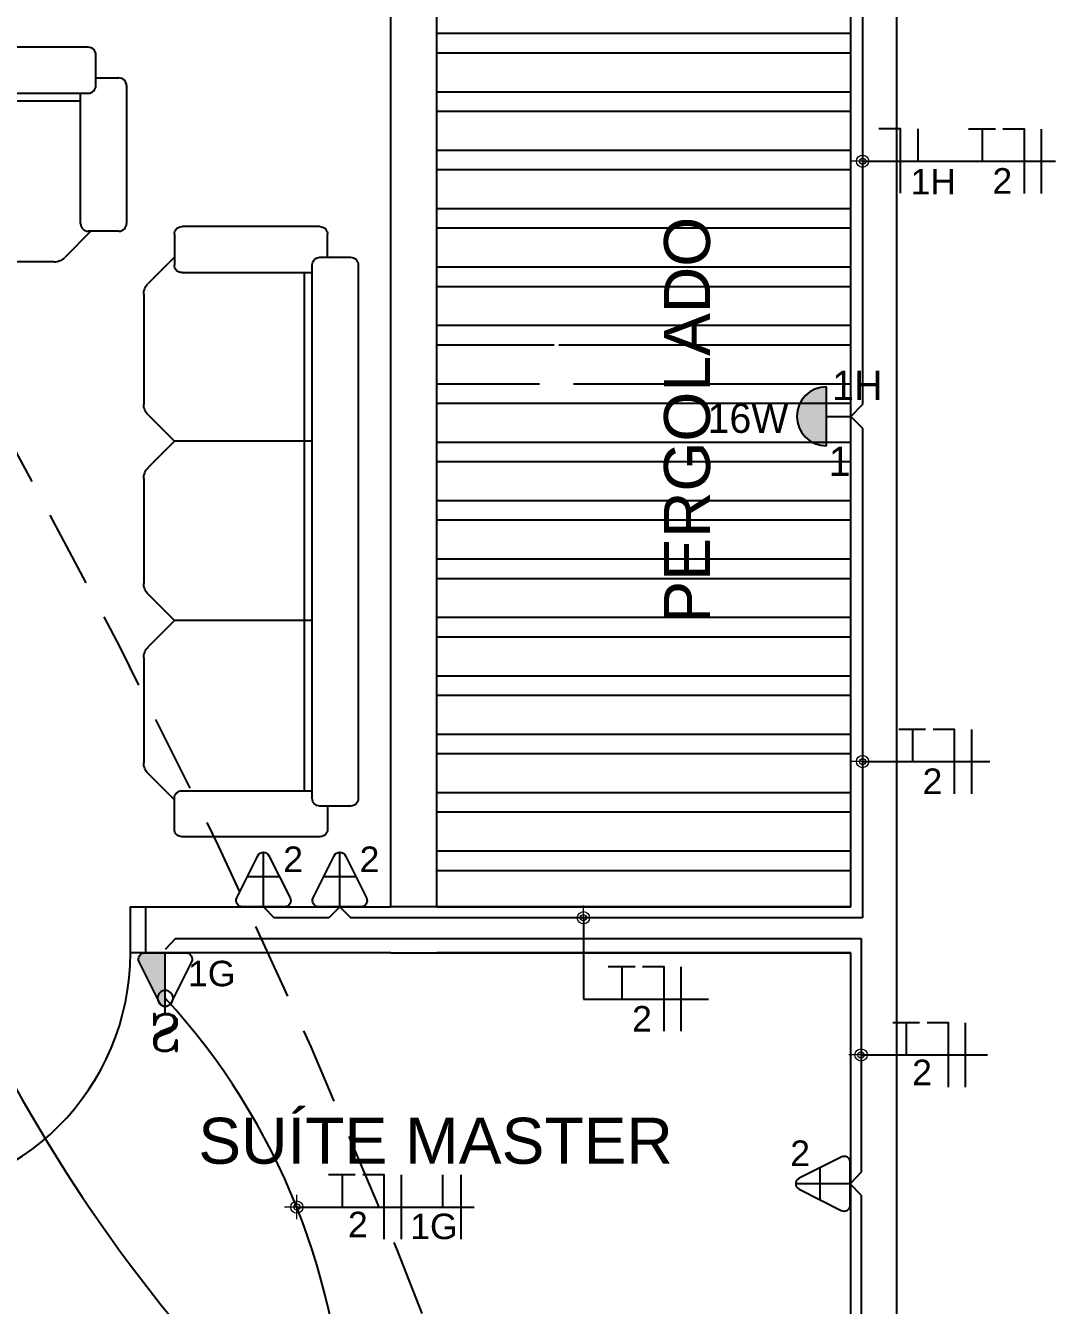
# Model space of a CAD drawing. Header units: millimetres. Extents: x -260 to 5539, y -1903 to 1459.
# Drawn here: x 2364.368 to 2367.727, y 719.158 to 723.333 of the extents above; entities that cross this region are included whole.
import ezdxf
from ezdxf.enums import TextEntityAlignment as Align

# ---------------------------------------------------------------- set-up
doc = ezdxf.new("R2010")
doc.units = ezdxf.units.MM
doc.linetypes.add('HIDDEN', pattern=[9.525, 6.35, -3.175])
doc.linetypes.add('HIDDEN2', pattern=[0.1875, 0.125, -0.0625])
for name, color, linetype in [('-HIDRO', 8, 'Continuous'), ('CABO-ILUM', 3, 'Continuous'), ('CABO.ILUMI.SOLO', 6, 'Continuous'), ('ELÉTRICO', 8, 'Continuous'), ('ESQUADRIA', 2, 'Continuous'), ('FIACAO', 1, 'Continuous'), ('LUMINO', 4, 'Continuous'), ('PONTOS_ELETRICOS', 2, 'Continuous'), ('TUB. AEREA', 5, 'Continuous')]:
    doc.layers.add(name, color=color, linetype=linetype)
doc.layers.add('COTAS', color=53, linetype='Continuous', lineweight=9)
doc.layers.add('LEGENDA', color=7, linetype='Continuous', lineweight=0)
doc.styles.add('ARIAL', font='arial.ttf', dxfattribs={"height": 2})
doc.styles.add('CARIMBO_DADOS', font='arial.ttf', dxfattribs={"height": 0.1})
doc.styles.add('CENTURY', font='GOTHIC.TTF')
doc.styles.add('INTERRUPTOR', font='romant', dxfattribs={"height": 0.6})
doc.linetypes.add('CABO50ESC100', pattern='A,0.4,-0.2,["+",Standard,S=0.2,R=0,X=-0.0666,Y=-0.1],-0.2', length=0.8)
doc.dimstyles.new('COTAS_EXTERNAS', dxfattribs={"dimtxt": 0.1, "dimasz": 0.01, "dimexe": 0, "dimexo": 0, "dimgap": 0.07, "dimtad": 1, "dimzin": 5, "dimdsep": 46, "dimtxsty": 'CARIMBO_DADOS', "dimblk1": 'CIRCULOS', "dimblk2": 'CIRCULOS', "dimsah": 1, "dimcen": 0, "dimse1": 1, "dimse2": 1, "dimclrd": 8, "dimclre": 8, "dimclrt": 230, "dimadec": 0, "dimazin": 0, "dimtfac": 100, "dimtix": 1, "dimtmove": 2, "dimatfit": 3, "dimldrblk": 'CIRCULOS', "dimfxl": 1, "dimtolj": 1, "dimtzin": 5, "dimarcsym": 0})

# ---------------------------------------------------------------- blocks, each defined once
blk = doc.blocks.new('Sofá02_2')
at = {"layer": '-HIDRO'}
for p, q in [((0.5775, 0), (-0.5775, 0)), ((-0.6025, -0.025), (-0.6025, -0.1)), ((0.6025, -0.1), (0.6025, -0.025)), ((-0.7025, -0.125), (-0.7025, -0.575)), ((-0.6025, -0.1), (-0.6775, -0.1)), ((-0.6025, -0.1), (-0.6025, -0.125)), ((0.6025, -0.125), (0.6025, -0.1)), ((0.6025, -0.1), (0.6775, -0.1)), ((0.7025, -0.125), (0.7025, -0.575)), ((-0.5775, -0.15), (0.5775, -0.15)), ((-0.5525, -0.575), (-0.5525, -0.15)), ((0.0025, -0.15), (0.0025, -0.5993)), ((0.5525, -0.575), (0.5525, -0.15)), ((-0.5525, -0.175), (0.5525, -0.175)), ((-0.6775, -0.6), (-0.5775, -0.6)), ((-0.5825, -0.5993), (-0.4964, -0.6854)), ((0.0025, -0.5993), (-0.0836, -0.6854)), ((0.0025, -0.5993), (0.0886, -0.6854)), ((0.5875, -0.5993), (0.5014, -0.6854)), ((0.6775, -0.6), (0.5775, -0.6)), ((-0.1189, -0.7), (-0.4611, -0.7)), ((0.4661, -0.7), (0.1239, -0.7))]:
    blk.add_line(p, q, dxfattribs=at)
for centre, radius, start, end in [((-0.5775, -0.025), 0.025, 90, 180), ((0.5775, -0.025), 0.025, 0, 90), ((-0.6775, -0.125), 0.025, 90, 180), ((-0.5775, -0.125), 0.025, 180, 270), ((0.5775, -0.125), 0.025, 270, 0), ((0.6775, -0.125), 0.025, 0, 90), ((-0.6775, -0.575), 0.025, 180, 270), ((-0.5775, -0.575), 0.025, 270, 0), ((0.5775, -0.575), 0.025, 180, 270), ((0.6775, -0.575), 0.025, 270, 0), ((-0.4611, -0.65), 0.05, 225, 270), ((-0.1189, -0.65), 0.05, 270, 315), ((0.1239, -0.65), 0.05, 225, 270), ((0.4661, -0.65), 0.05, 270, 315)]:
    blk.add_arc(centre, radius, start, end, dxfattribs=at)
blk = doc.blocks.new('Sofá02_3')
at = {"layer": 'ELÉTRICO'}
for p, q in [((0.87, 0), (-0.87, 0)), ((-0.895, -0.025), (-0.895, -0.1)), ((0.895, -0.1), (0.895, -0.025)), ((-0.995, -0.125), (-0.995, -0.575)), ((-0.895, -0.1), (-0.97, -0.1)), ((-0.895, -0.1), (-0.895, -0.125)), ((0.895, -0.1), (0.97, -0.1)), ((0.895, -0.125), (0.895, -0.1)), ((0.995, -0.125), (0.995, -0.575)), ((-0.87, -0.15), (0.87, -0.15)), ((-0.845, -0.575), (-0.845, -0.15)), ((-0.29, -0.15), (-0.29, -0.5993)), ((0.295, -0.15), (0.295, -0.5993)), ((0.845, -0.575), (0.845, -0.15)), ((-0.845, -0.175), (0.845, -0.175)), ((-0.97, -0.6), (-0.8743, -0.6)), ((-0.8743, -0.6), (-0.7889, -0.6854)), ((-0.8743, -0.6), (-0.87, -0.6)), ((-0.29, -0.5993), (-0.3761, -0.6854)), ((-0.29, -0.5993), (-0.2039, -0.6854)), ((0.295, -0.5993), (0.2089, -0.6854)), ((0.295, -0.5993), (0.3811, -0.6854)), ((0.895, -0.6), (0.8096, -0.6854)), ((0.895, -0.6), (0.87, -0.6)), ((0.97, -0.6), (0.895, -0.6)), ((-0.4114, -0.7), (-0.7536, -0.7)), ((0.1736, -0.7), (-0.1686, -0.7)), ((0.7743, -0.7), (0.4164, -0.7))]:
    blk.add_line(p, q, dxfattribs=at)
for centre, radius, start, end in [((-0.87, -0.025), 0.025, 90, 180), ((0.87, -0.025), 0.025, 0, 90), ((-0.97, -0.125), 0.025, 90, 180), ((-0.87, -0.125), 0.025, 180, 270), ((0.87, -0.125), 0.025, 270, 0), ((0.97, -0.125), 0.025, 0, 90), ((-0.97, -0.575), 0.025, 180, 270), ((-0.87, -0.575), 0.025, 270, 0), ((0.87, -0.575), 0.025, 180, 270), ((0.97, -0.575), 0.025, 270, 0), ((-0.7536, -0.65), 0.05, 225, 270), ((-0.4114, -0.65), 0.05, 270, 315), ((-0.1686, -0.65), 0.05, 225, 270), ((0.1736, -0.65), 0.05, 270, 315), ((0.4164, -0.65), 0.05, 225, 270), ((0.7743, -0.65), 0.05, 270, 315)]:
    blk.add_arc(centre, radius, start, end, dxfattribs=at)
blk = doc.blocks.new('asdfae33')
at = {"layer": 'PONTOS_ELETRICOS'}
for p, q in [((-0.0982, 0.0526), (-0.0982, -0.0526)), ((0, 0), (-0.1783, 0))]:
    blk.add_line(p, q, dxfattribs=at)
blk.add_lwpolyline([(0, 0.0688), (0, -0.0688, -0.557537), (-0.0294, -0.087), (-0.167, -0.0182, -0.618034), (-0.167, 0.0182), (-0.0294, 0.087, -0.557537)], format="xyb", close=True, dxfattribs=at)
blk = doc.blocks.new('T_tm')
at = {"layer": 'PONTOS_ELETRICOS'}
blk.add_hatch(color=256, dxfattribs=at).paths.add_polyline_path([(0.1751, -0.0179, 0.284079), (0.1862, 0), (0.0109, 0), (0.0109, -0.0676, 0.557537), (0.0398, -0.0855)])
blk.add_line((0.1862, 0), (0.0109, 0), dxfattribs=at)
blk.add_lwpolyline([(0.0109, -0.0676), (0.0109, 0.0676, -0.557537), (0.0398, 0.0855), (0.1751, 0.0179, -0.618034), (0.1751, -0.0179), (0.0398, -0.0855, -0.557537)], format="xyb", close=True, dxfattribs=at)
blk = doc.blocks.new('I_i1')
at = {"layer": 'PONTOS_ELETRICOS'}
blk.add_line((-0.0001, -0.0798), (-0.0001, -0.0534), dxfattribs=at)
blk.add_circle((-0.0001, -0.028), 0.0254, dxfattribs=at)
at = {"layer": 'PONTOS_ELETRICOS', "style": 'INTERRUPTOR'}
blk.add_text('S', height=0.12, dxfattribs=at).set_placement((-0.0005, -0.1399), align=Align.MIDDLE)
blk = doc.blocks.new('CIRCULOS')
at = {"layer": 'COTAS'}
for p, q in [((-4, 0), (4, 0)), ((0, 4), (0, -4))]:
    blk.add_line(p, q, dxfattribs=at)
for radius in [2, 1]:
    blk.add_circle((0, 0), radius, dxfattribs=at)
blk = doc.blocks.new('f_fnt')
at = {"layer": 'FIACAO', "color": 4}
for points in [[(-0.08, -0.15), (-0.08, 0.15)], [(0, -0.15), (0, 0.15), (0.1, 0.15)], [(0.135, 0.15), (0.26, 0.15)], [(0.195, 0), (0.195, 0.15)]]:
    blk.add_lwpolyline(points, dxfattribs=at)
blk = doc.blocks.new('aran')
h = blk.add_hatch(color=256)
h.set_gradient(color1=(87, 87, 255), color2=(71, 71, 255), tint=1)
h.paths.add_polyline_path([(966.6286, -263.7091, 1), (966.6286, -263.5491)])
for p, q in [((966.6286, -263.5491), (966.6286, -263.7091)), ((966.5754, -263.6291), (966.5622, -263.6291)), ((966.6286, -263.6291), (966.5754, -263.6291))]:
    blk.add_line(p, q)
blk.add_arc((966.6286, -263.6291), 0.08, 270, 90)
blk = doc.blocks.new('f_nr')
at = {"layer": 'FIACAO', "color": 4}
for points in [[(-0.0414, 0), (-0.0414, 0.1508)], [(0.0414, -0.1492), (0.0414, 0.1508), (0.1414, 0.1508)]]:
    blk.add_lwpolyline(points, dxfattribs=at)

msp = doc.modelspace()

# ---------------------------------------------------------------- hatches: boundary and pattern name
at = {"layer": '-HIDRO', "linetype": 'HIDDEN', "ltscale": 0.001}
h = msp.add_hatch(dxfattribs=at)
h.set_pattern_fill('ANSI32', color=256, scale=0.02, angle=315, style=0)
h.set_pattern_definition([(180, (2365.99726, 723.30763), (-4e-17, 0.1905), []), (180, (2365.93376, 723.24413), (-4e-17, 0.1905), [])])
h.paths.add_polyline_path([(2365.7094, 723.6583), (2366.0344, 723.6583), (2366.1845, 723.6583), (2366.1845, 722.2165), (2366.1752, 722.2165, 1), (2366.024, 722.2165, 1), (2366.1752, 722.2165), (2366.1845, 722.2165), (2366.1845, 720.4583), (2365.7094, 720.4583)])
h.paths.add_polyline_path([(2366.1845, 723.6583), (2366.7344, 723.6583), (2367.0594, 723.6583), (2367.0594, 720.4583), (2366.1845, 720.4583)])
h.paths.add_polyline_path([(2366.0784, 721.8421), (2366.0784, 722.1895), (2366.2299, 722.1895), (2366.2299, 721.8421)], flags=24)
h.paths.add_polyline_path([(2366.2277, 721.6719), (2366.2277, 722.4481), (2366.4337, 722.4481), (2366.4337, 721.6719)], flags=24)
h.paths.add_polyline_path([(2366.3693, 721.341), (2366.3693, 722.7435), (2366.6784, 722.7435), (2366.6784, 721.341)], flags=24)
h.paths.add_polyline_path([(2366.0784, 721.8421), (2366.0784, 722.1895), (2366.2299, 722.1895), (2366.2299, 721.8421)], flags=25)

# ---------------------------------------------------------------- linework, layer by layer
at = {"layer": '-HIDRO', "ltscale": 0.05}
for p, q in [((2367.2094, 707.3583), (2367.2094, 732.3583)), ((2365.5594, 722.1083), (2365.5594, 723.6583)), ((2365.7094, 720.4583), (2365.7094, 723.6583)), ((2367.0594, 720.4583), (2367.0594, 723.6583)), ((2365.5594, 720.4583), (2365.5594, 722.1083)), ((2364.7594, 720.4583), (2365.5594, 720.4583)), ((2364.7594, 720.3083), (2364.7594, 720.4583)), ((2367.0594, 720.4583), (2365.5594, 720.4583)), ((2365.7094, 720.4583), (2367.0594, 720.4583)), ((2365.5594, 720.3083), (2364.7594, 720.3083)), ((2365.5594, 720.3083), (2365.7094, 720.3083)), ((2365.7094, 720.3083), (2367.0594, 720.3083)), ((2367.0594, 720.3083), (2365.7094, 720.3083)), ((2367.0594, 716.8083), (2367.0594, 720.3083))]:
    msp.add_line(p, q, dxfattribs=at)
msp.add_lwpolyline([(2364.7594, 720.3083), (2364.7094, 720.3083), (2364.7094, 720.4583), (2364.7594, 720.4583)], dxfattribs=at)
msp.add_arc((2363.9094, 720.3083), 0.8, 270, 360, dxfattribs=at)
at = {"layer": 'CABO-ILUM'}
for p, q in [((2367.0979, 723.6844), (2367.0979, 722.0968)), ((2367.0594, 722.0583), (2367.0979, 722.0968)), ((2367.0594, 722.0583), (2367.0979, 722.0197)), ((2367.0979, 722.0197), (2367.0979, 720.4227)), ((2365.1433, 720.4583), (2365.1789, 720.4227)), ((2365.3924, 720.4583), (2365.3568, 720.4227)), ((2365.3924, 720.4583), (2365.428, 720.4227)), ((2365.3568, 720.4227), (2365.1789, 720.4227)), ((2367.0979, 720.4227), (2365.428, 720.4227)), ((2364.8567, 720.3552), (2364.8233, 720.3192)), ((2364.8567, 720.3552), (2367.0928, 720.3552)), ((2367.0928, 720.3552), (2367.0928, 719.5929)), ((2367.0928, 719.5929), (2367.0579, 719.5553)), ((2367.0928, 719.5176), (2367.0579, 719.5553)), ((2367.0928, 719.5176), (2367.0928, 718.4188))]:
    msp.add_line(p, q, dxfattribs=at)
for centre, radius, start, end in [((2368.8437, 722.3753), 5.1588, 188.0407, 226.3222), ((2363.1829, 718.6526), 2.228, 0.908, 42.5858)]:
    msp.add_arc(centre, radius, start, end, dxfattribs=at)
at = {"layer": 'CABO.ILUMI.SOLO', "color": 3, "linetype": 'HIDDEN2', "ltscale": 2}
msp.add_arc((2342.4921, 709.9143), 24.9378, 12.2154, 38.82269, dxfattribs=at)
at = {"layer": 'FIACAO', "color": 4}
for points in [[(2365.7284, 719.4785), (2365.7284, 719.5841)], [(2365.7883, 719.3741), (2365.7883, 719.5841)]]:
    msp.add_lwpolyline(points, dxfattribs=at)
at = {"layer": 'PONTOS_ELETRICOS'}
for p, q in [((2366.9596, 719.5027), (2366.9596, 719.6079)), ((2367.0579, 719.5553), (2366.8796, 719.5553))]:
    msp.add_line(p, q, dxfattribs=at)
msp.add_lwpolyline([(2367.0579, 719.4865), (2367.0579, 719.6241, 0.557537), (2367.0284, 719.6423), (2366.8909, 719.5735, 0.618034), (2366.8909, 719.5371), (2367.0284, 719.4683, 0.557537)], format="xyb", close=True, dxfattribs=at)
at = {"layer": 'TUB. AEREA', "linetype": 'CABO50ESC100', "ltscale": 0.5}
msp.add_spline([(2366.2094, 707.5246), (2363.2908, 713.6984), (2362.6739, 717.4536), (2362.5739, 720.7632), (2362.6109, 722.3734), (2362.5011, 724.0686), (2362.2455, 724.887), (2361.9209, 725.5958)], degree=3, dxfattribs=at)

# ---------------------------------------------------------------- block references
at = {"layer": '-HIDRO'}
msp.add_blockref('Sofá02_2', (2363.9945, 723.2624), dxfattribs=at)
at = {"layer": '-HIDRO', "xscale": -1, "rotation": 270}
msp.add_blockref('Sofá02_3', (2365.4528, 721.6821), dxfattribs=at)
at = {"layer": 'CABO-ILUM', "xscale": -0.6999999999998181, "yscale": 0.6999999999999993, "zscale": 0.7}
msp.add_blockref('f_nr', (2367.2502, 722.8906), dxfattribs=at)
at = {"layer": 'CABO-ILUM', "rotation": 269.9999999997394}
for p in [(2365.1433, 720.4583), (2365.3924, 720.4583)]:
    msp.add_blockref('asdfae33', p, dxfattribs=at)
at = {"layer": 'CABO.ILUMI.SOLO', "rotation": 270}
msp.add_blockref('T_tm', (2364.8233, 720.3192), dxfattribs=at)
at = {"layer": 'CABO.ILUMI.SOLO', "xscale": -1, "rotation": 359.9999999935904}
msp.add_blockref('I_i1', (2364.8232, 720.1882), dxfattribs=at)
at = {"layer": 'FIACAO', "xscale": -0.6999999999998181}
for p, yscale, zscale in [((2367.6259, 722.8906), 0.7000000000000028, 0.7), ((2367.3979, 720.9322), 0.7000000000000028, 0.7), ((2366.4503, 720.1575), 0.7000000000000028, 0.7), ((2367.3781, 719.9751), 0.6999999999998181, 0.6999999999998181), ((2365.5377, 719.4791), 0.6999999999998181, 0.6999999999998181)]:
    msp.add_blockref('f_fnt', p, dxfattribs=dict(at, yscale=yscale, zscale=zscale))
at = {"layer": 'LUMINO', "xscale": 1.199999999999818, "yscale": 1.199999999999818, "zscale": 1.199999999999818, "rotation": 180}
msp.add_blockref('aran', (3526.934, 405.7033), dxfattribs=at)

# ---------------------------------------------------------------- texts
at = {"layer": '-HIDRO', "insert": (2366.5262, 722.0457), "char_height": 0.15, "attachment_point": 5, "rotation": 90, "style": 'CARIMBO_DADOS'}
msp.add_mtext('PERGOLADO', dxfattribs=at)
at = {"layer": '-HIDRO', "insert": (2365.7049, 719.6943), "char_height": 0.15, "attachment_point": 5, "style": 'CARIMBO_DADOS'}
msp.add_mtext('SUÍTE MASTER', dxfattribs=at)
at = {"layer": 'ESQUADRIA', "lineweight": 20, "style": 'CENTURY'}
for s, p in [('1H', (2366.9984, 722.1115)), ('16W', (2366.5921, 722.0044)), ('1', (2366.9876, 721.8638))]:
    msp.add_text(s, height=0.096, dxfattribs=at).set_placement(p)
at = {"layer": 'LEGENDA', "style": 'ARIAL'}
for s, height, p in [('1H', 0.08317, (2367.2543, 722.7825)), ('2', 0.0832, (2367.5215, 722.7848)), ('2', 0.0832, (2367.2935, 720.8265)), ('1G', 0.08317, (2364.8974, 720.1993)), ('2', 0.0832, (2366.3459, 720.0517)), ('2', 0.0832, (2367.2596, 719.8766)), ('2', 0.0832, (2366.8619, 719.6131)), ('2', 0.0832, (2365.4192, 719.3806)), ('1G', 0.08317, (2365.6221, 719.3744))]:
    msp.add_text(s, height=height, dxfattribs=at).set_placement(p)
for p in [(2365.208, 720.572), (2365.4571, 720.572)]:
    msp.add_text('2', height=0.0832, rotation=360, dxfattribs=at).set_placement(p)

# ---------------------------------------------------------------- leaders
at = {"color": 0}
for points in [[(2367.0979, 722.8906), (2367.7269, 722.8906)], [(2367.0979, 720.9322), (2367.5133, 720.9322)], [(2367.0928, 719.9751), (2367.5059, 719.9751)], [(2365.2524, 719.4791), (2365.831, 719.4791)]]:
    msp.add_leader(points, dimstyle='COTAS_EXTERNAS', override={"dimgap": 0.07, "dimtad": 0}, dxfattribs=at)
at = {"layer": 'CABO-ILUM'}
msp.add_leader([(2366.1872, 720.4227), (2366.1872, 720.1575), (2366.5948, 720.1575)], dimstyle='COTAS_EXTERNAS', override={"dimgap": 0.07, "dimtad": 0}, dxfattribs=at)

doc.saveas('drawing.dxf')
